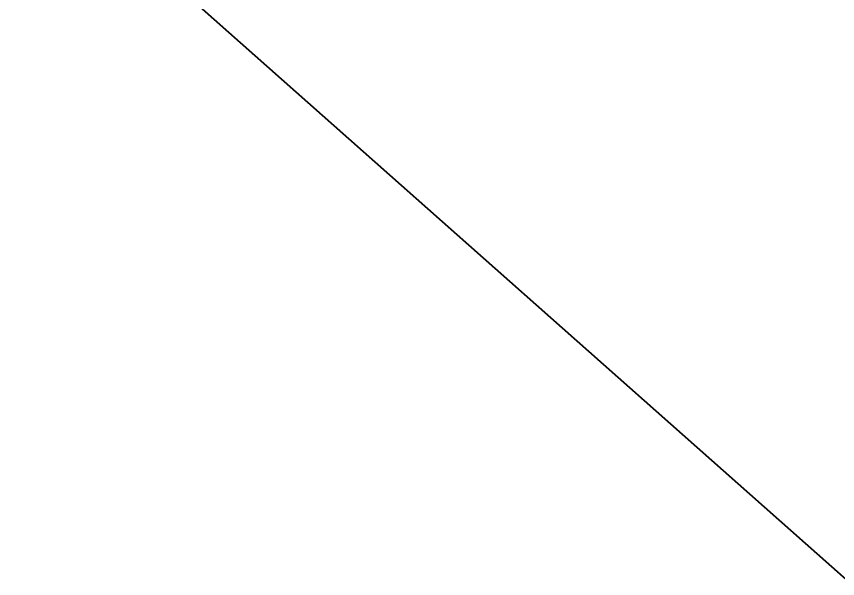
# Model space of a CAD drawing. Extents: x 383425 to 391668, y 6055101 to 6059545.
# Drawn here: x 388332.3602 to 388332.5481, y 6057650.3139 to 6057650.4426 of the extents above; entities that cross this region are included whole.
import ezdxf

# ---------------------------------------------------------------- set-up
doc = ezdxf.new("R2010")
doc.units = 0
doc.header["$LTSCALE"] = 5
doc.header["$PDMODE"] = 35
doc.header["$PDSIZE"] = 20
doc.linetypes.add('0', pattern=[1, 1, 0])
doc.layers.get('Defpoints').update_dxf_attribs({"color": 9})
doc.layers.add('F-AR-T', color=190, linetype='Continuous', lineweight=9)
doc.layers.add('P-PROPOSED', color=10, linetype='Continuous')
doc.layers.add('T-BUSH', color=110, linetype='0')
doc.styles.add('80CG', font='ARIALN.TTF', dxfattribs={"height": 10})
doc.dimstyles.new('Compass 5 000', dxfattribs={"dimscale": 5, "dimtxt": 9, "dimasz": 2, "dimexe": 0.2, "dimexo": 0.0625, "dimgap": 0.5, "dimtad": 0, "dimtih": 1, "dimtoh": 1, "dimzin": 0, "dimdsep": 46, "dimtxsty": '80CG', "dimcen": 0.1, "dimse1": 1, "dimse2": 1, "dimclrd": 256, "dimclrt": 256, "dimaunit": 1, "dimadec": 4, "dimazin": 0, "dimtfac": 0.06, "dimtofl": 0, "dimtmove": 0, "dimatfit": 1, "dimfxl": 0.2, "dimtolj": 1, "dimtzin": 0, "dimlwd": -1, "dimarcsym": 0})

# ---------------------------------------------------------------- blocks, each defined once
blk = doc.blocks.new('*D47')
at = {"layer": 'Defpoints', "color": 0, "transparency": 16777216}
for p in [(388317.57261, 6057675.13819), (388287.7618, 6057640.4142), (388348.03044, 6057588.6731)]:
    blk.add_point(p, dxfattribs=at)
at = {"layer": 'F-AR-T', "transparency": 16777216}
for p, q in [((388384.35514, 6057630.98454), (388390.86902, 6057638.57199)), ((388341.51656, 6057581.08566), (388328.72751, 6057566.18882)), ((388328.72751, 6057566.18882), (388318.72751, 6057566.18882))]:
    blk.add_line(p, q, dxfattribs=at)
for points in [[(388383.09056, 6057632.07019), (388385.61971, 6057629.89889), (388377.84125, 6057623.39709)], [(388340.25198, 6057582.1713), (388342.78113, 6057580.00001), (388348.03044, 6057588.6731)]]:
    blk.add_solid(points, dxfattribs=at)
at = {"layer": 'F-AR-T', "transparency": 16777216, "insert": (388278.9799, 6057566.18882), "char_height": 10, "attachment_point": 5, "style": '80CG'}
blk.add_mtext('\\A1;Weyerhaeuser\\P45.72 A/R \\PDLO 4508', dxfattribs=at)

msp = doc.modelspace()

# ---------------------------------------------------------------- linework, layer by layer
at = {"layer": 'P-PROPOSED'}
msp.add_lwpolyline([(389885.5147, 6056335.75859), (389547.51602, 6056615.66597), (389405.9182, 6056730.65294), (389167.80575, 6056926.21682), (388854.29384, 6057185.40475), (388850.99115, 6057197.24433), (388836.65814, 6057212.54997), (388824.09488, 6057211.2932), (388627.58457, 6057375.39028), (388593.29157, 6057397.8911), (388543.78577, 6057438.52381), (388356.75017, 6057628.84734), (388292.66392, 6057685.69402), (388108.16336, 6057840.71586)], dxfattribs=at)
at = {"layer": 'T-BUSH', "flags": 128}
msp.add_lwpolyline([(388139.00068, 6057825.84801, 0.75), (388137.2421, 6057821.6935, 0.75), (388144.29249, 6057815.34596, 0.75), (388148.8265, 6057811.41624, 0.75), (388158.65021, 6057802.90185, 0.75), (388163.18423, 6057798.97213, 0.75), (388170.36309, 6057792.75008, 0.75), (388174.8971, 6057788.82036, 0.75), (388184.72081, 6057780.30597, 0.75), (388189.25483, 6057776.37625, 0.75), (388196.43369, 6057770.1542, 0.75), (388200.9677, 6057766.22448, 0.75), (388210.79141, 6057757.71009, 0.75), (388215.32543, 6057753.78037, 0.75), (388222.50429, 6057747.55832, 0.75), (388227.0383, 6057743.6286, 0.75), (388236.86201, 6057735.11421, 0.75), (388241.39602, 6057731.18449, 0.75), (388248.61728, 6057725.01235, 0.75), (388253.2286, 6057721.17363, 0.75), (388263.21978, 6057712.8564, 0.75), (388267.8311, 6057709.01769, 0.75), (388275.13235, 6057702.93972, 0.75), (388279.74367, 6057699.101, 0.75), (388289.73485, 6057690.78377, 0.75), (388294.34617, 6057686.94506, 0.75), (388301.64742, 6057680.86709, 0.75), (388306.25874, 6057677.02837, 0.75), (388316.24993, 6057668.71114, 0.75), (388320.86124, 6057664.87243, 0.75), (388328.0399, 6057658.65513, 0.75), (388332.43402, 6057654.56958, 0.75), (388341.95461, 6057645.71756, 0.75), (388346.34873, 6057641.63201, 0.75), (388353.30609, 6057635.16322, 0.75), (388357.7002, 6057631.07767, 0.75), (388367.2208, 6057622.22565, 0.75), (388371.61492, 6057618.1401, 0.75), (388378.57227, 6057611.67132, 0.75), (388382.96639, 6057607.58577, 0.75), (388392.14557, 6057598.38443, 0.75), (388396.33056, 6057594.08491, 0.75), (388402.95679, 6057587.27733, 0.75), (388407.14177, 6057582.97781, 0.75), (388416.20924, 6057573.66218, 0.75), (388420.39423, 6057569.36266, 0.75), (388427.02046, 6057562.55508, 0.75), (388431.20544, 6057558.25556, 0.75), (388440.27245, 6057548.93947, 0.75), (388444.45384, 6057544.63646, 0.75), (388451.07439, 6057537.82335, 0.75), (388455.25578, 6057533.52034, 0.75), (388464.31547, 6057524.19714, 0.75), (388468.49686, 6057519.89412, 0.75), (388475.11741, 6057513.08102, 0.75), (388479.2988, 6057508.778, 0.75), (388488.35849, 6057499.4548, 0.75), (388492.53988, 6057495.15179, 0.75), (388499.16043, 6057488.33868, 0.75), (388503.34182, 6057484.03567, 0.75), (388512.40151, 6057474.71247, 0.75), (388516.67518, 6057470.50338, 0.75), (388523.60465, 6057464.00473, 0.75), (388527.98116, 6057459.90032, 0.75), (388537.46359, 6057451.00743, 0.75), (388541.8401, 6057446.90302, 0.75), (388548.76957, 6057440.40437, 0.75), (388553.24497, 6057436.41097, 0.75), (388563.16932, 6057428.01411, 0.75), (388567.74979, 6057424.13863, 0.75), (388575.0022, 6057418.00246, 0.75), (388579.58267, 6057414.12699, 0.75), (388589.50702, 6057405.73012, 0.75), (388598.06582, 6057398.48863, 0.75)], format="xyb", dxfattribs=at)

# ---------------------------------------------------------------- dimensions: what is measured, and where the dimension line sits
at = {"layer": 'F-AR-T'}
dim = msp.add_linear_dim(base=(388348.03044, 6057588.6731), p1=(388317.57261, 6057675.13819), p2=(388287.7618, 6057640.4142), angle=229.3537, text='Weyerhaeuser\\P45.72 A/R \\PDLO 4508', dimstyle='Compass 5 000', dxfattribs=at)
dim.commit()
dim.dimension.update_dxf_attribs({"geometry": '*D47', "text_midpoint": (388278.9799, 6057566.18882), "dimtype": 161})

doc.saveas('drawing.dxf')
